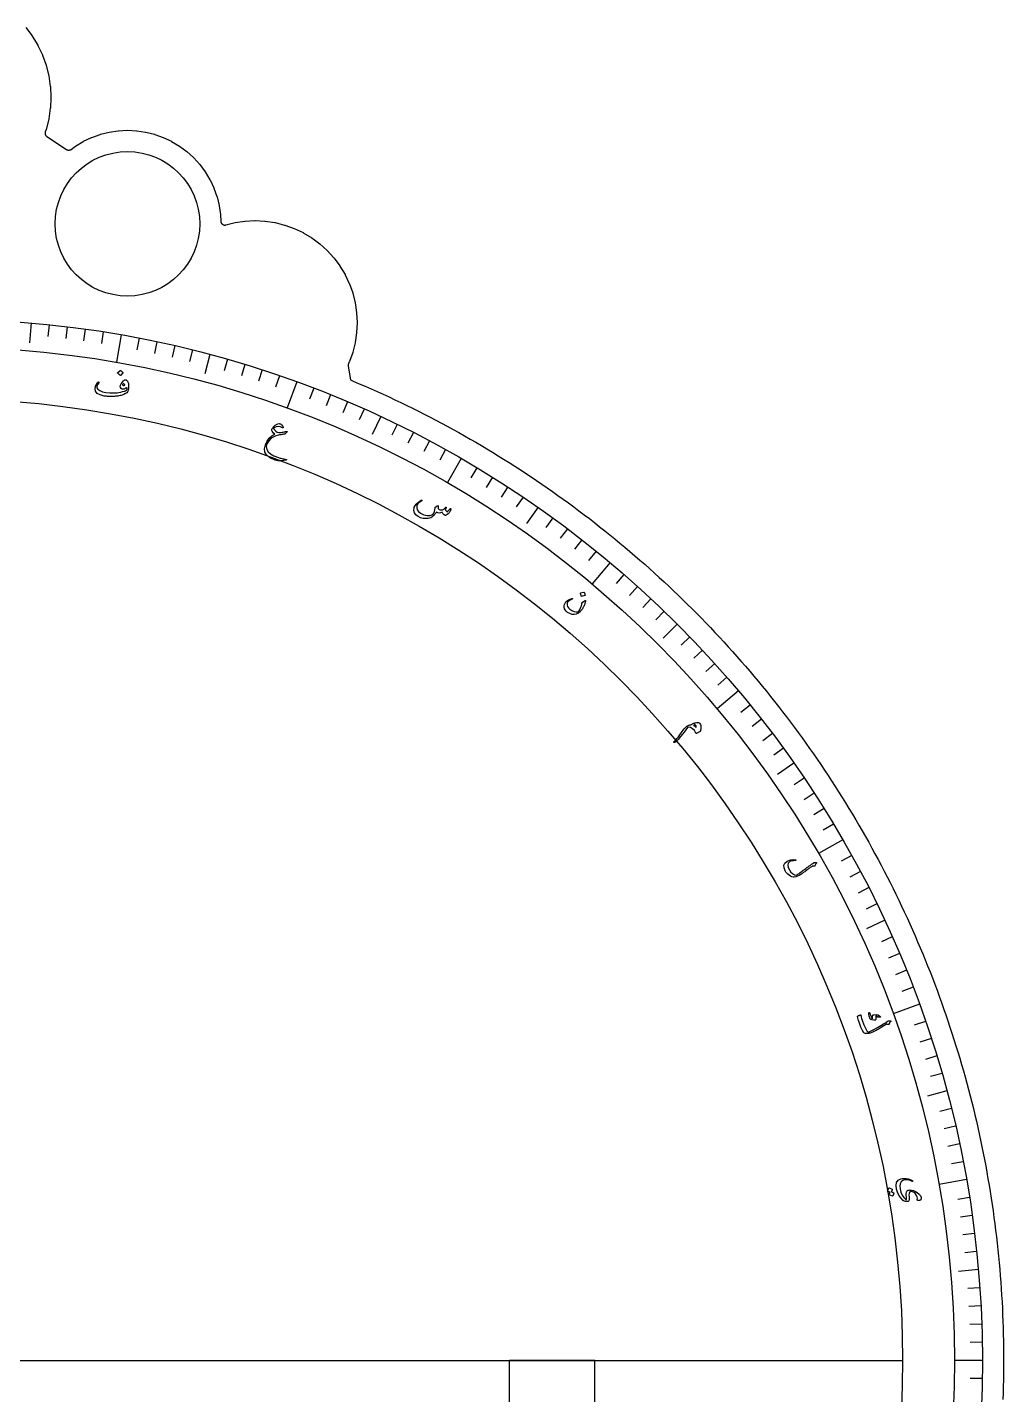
# Model space of a CAD drawing. Header units: millimetres. Extents: x -80 to 80, y -80 to 104.
# Drawn here: x 6.6 to 80.5, y -2.6 to 101 of the extents above; entities that cross this region are included whole.
import ezdxf

# ---------------------------------------------------------------- set-up
doc = ezdxf.new("R2010")
doc.units = ezdxf.units.MM
for name, color, linetype in [('CUT_INNER', 6, 'Continuous'), ('CUT_OUTER', 1, 'Continuous'), ('ENGRAVE', 7, 'Continuous'), ('ENGRAVE_FINE', 8, 'Continuous'), ('TEXT', 5, 'Continuous')]:
    doc.layers.add(name, color=color, linetype=linetype)

msp = doc.modelspace()

# ---------------------------------------------------------------- linework, layer by layer
at = {"layer": 'CUT_INNER'}
msp.add_circle((14.168, 86.096), 5.474, dxfattribs=at)
at = {"layer": 'CUT_OUTER'}
msp.add_lwpolyline([(6.476, 100.9807), (6.9567, 100.3326), (6.9648, 100.3204), (7.3797, 99.6283), (7.3866, 99.6153), (7.7316, 98.886), (7.7372, 98.8724), (8.009, 98.1127), (8.0133, 98.0986), (8.2093, 97.3159), (8.2122, 97.3015), (8.3306, 96.5034), (8.332, 96.4887), (8.3716, 95.6828), (8.3716, 95.6681), (8.332, 94.8622), (8.3306, 94.8476), (8.2122, 94.0495), (8.2093, 94.035), (8.0133, 93.2523), (8.009, 93.2383), (7.9478, 93.0671), (7.9395, 93.0399), (7.9338, 93.012), (7.9308, 92.9836), (7.9304, 92.9551), (7.9328, 92.9267), (7.9379, 92.8987), (7.9456, 92.8713), (7.9559, 92.8447), (7.9687, 92.8192), (7.9838, 92.795), (8.0011, 92.7724), (8.0205, 92.7516), (8.0418, 92.7326), (8.0648, 92.7158), (9.5557, 91.7302), (9.582, 91.7147), (9.6097, 91.7019), (9.6386, 91.692), (9.6684, 91.6851), (9.6987, 91.6813), (9.7292, 91.6806), (9.7596, 91.6829), (9.7897, 91.6884), (9.819, 91.6969), (9.8474, 91.7083), (9.8744, 91.7226), (9.8998, 91.7395), (10.2264, 91.9817), (10.2387, 91.9899), (10.8223, 92.3397), (10.8353, 92.3466), (11.4504, 92.6376), (11.464, 92.6432), (12.1047, 92.8725), (12.1188, 92.8767), (12.7788, 93.0421), (12.7933, 93.0449), (13.4664, 93.1448), (13.481, 93.1462), (14.1606, 93.1796), (14.1754, 93.1796), (14.855, 93.1462), (14.8696, 93.1448), (15.5427, 93.0449), (15.5572, 93.0421), (16.2172, 92.8767), (16.2313, 92.8725), (16.872, 92.6432), (16.8856, 92.6376), (17.5007, 92.3466), (17.5137, 92.3397), (18.0973, 91.9899), (18.1096, 91.9817), (18.6561, 91.5764), (18.6675, 91.567), (19.1717, 91.1101), (19.1821, 91.0997), (19.6391, 90.5955), (19.6484, 90.5841), (20.0537, 90.0375), (20.0619, 90.0253), (20.4117, 89.4417), (20.4187, 89.4287), (20.7096, 88.8136), (20.7152, 88.8), (20.9445, 88.1593), (20.9488, 88.1452), (21.1141, 87.4851), (21.117, 87.4707), (21.2168, 86.7976), (21.2182, 86.783), (21.2425, 86.2886), (21.2454, 86.2593), (21.2512, 86.2304), (21.2597, 86.2023), (21.271, 86.1751), (21.2849, 86.1491), (21.3012, 86.1246), (21.3199, 86.1019), (21.3407, 86.081), (21.3635, 86.0624), (21.3879, 86.046), (21.4139, 86.0321), (21.4411, 86.0209), (21.4693, 86.0123), (21.4982, 86.0066), (21.5275, 86.0037), (21.5569, 86.0037), (21.5862, 86.0066), (21.6151, 86.0123), (22.3132, 86.1872), (22.3276, 86.1901), (23.0632, 86.2992), (23.0779, 86.3006), (23.8206, 86.3371), (23.8354, 86.3371), (24.5781, 86.3006), (24.5928, 86.2992), (25.3284, 86.1901), (25.3428, 86.1872), (26.0642, 86.0065), (26.0783, 86.0022), (26.7784, 85.7517), (26.792, 85.7461), (27.4643, 85.4281), (27.4773, 85.4212), (28.1151, 85.0389), (28.1274, 85.0307), (28.7247, 84.5877), (28.736, 84.5783), (29.2871, 84.0789), (29.2975, 84.0685), (29.7969, 83.5175), (29.8062, 83.5061), (30.2492, 82.9088), (30.2574, 82.8966), (30.6397, 82.2587), (30.6466, 82.2458), (30.9646, 81.5735), (30.9702, 81.5599), (31.2208, 80.8597), (31.225, 80.8456), (31.4057, 80.1243), (31.4086, 80.1098), (31.5177, 79.3742), (31.5191, 79.3596), (31.5556, 78.6168), (31.5556, 78.6021), (31.5191, 77.8593), (31.5177, 77.8447), (31.4086, 77.1091), (31.4057, 77.0947), (31.225, 76.3733), (31.2208, 76.3592), (30.9702, 75.659), (30.9646, 75.6454), (30.8946, 75.4975), (30.8831, 75.4695), (30.8744, 75.4404), (30.8687, 75.4106), (30.866, 75.3804), (30.8665, 75.3501), (30.8699, 75.3199), (31.0445, 74.2727), (31.2618, 74.1819), (31.7164, 73.9887), (32.1697, 73.7927), (32.6219, 73.5939), (33.0729, 73.3923), (33.5226, 73.188), (33.971, 72.981), (34.4182, 72.7711), (34.8641, 72.5586), (35.3086, 72.3433), (35.7518, 72.1253), (36.1937, 71.9046), (36.6342, 71.6811), (37.0734, 71.455), (37.5111, 71.2262), (37.9474, 70.9947), (38.3823, 70.7605), (38.8158, 70.5236), (39.2478, 70.2841), (39.6783, 70.042), (40.1073, 69.7972), (40.5348, 69.5498), (40.9608, 69.2998), (41.3853, 69.0472), (41.8082, 68.7919), (42.2295, 68.5341), (42.6492, 68.2737), (43.0673, 68.0107), (43.4838, 67.7452), (43.8987, 67.4771), (44.3119, 67.2065), (44.7234, 66.9333), (45.1333, 66.6576), (45.5414, 66.3794), (45.9479, 66.0988), (46.3526, 65.8156), (46.7555, 65.5299), (47.1567, 65.2418), (47.5562, 64.9512), (47.9538, 64.6582), (48.3496, 64.3628), (48.7436, 64.0649), (49.1358, 63.7646), (49.5261, 63.4619), (49.9146, 63.1568), (50.3012, 62.8493), (50.6859, 62.5395), (51.0687, 62.2273), (51.4495, 61.9128), (51.8284, 61.596), (52.2054, 61.2768), (52.5804, 60.9553), (52.9534, 60.6315), (53.3245, 60.3055), (53.6935, 59.9772), (54.0605, 59.6466), (54.4255, 59.3137), (54.7884, 58.9787), (55.1492, 58.6414), (55.508, 58.3019), (55.8647, 57.9602), (56.2193, 57.6163), (56.5718, 57.2703), (56.9221, 56.9221), (57.2703, 56.5718), (57.6163, 56.2193), (57.9602, 55.8647), (58.3019, 55.508), (58.6414, 55.1492), (58.9787, 54.7884), (59.3137, 54.4255), (59.6466, 54.0605), (59.9772, 53.6935), (60.3055, 53.3245), (60.6315, 52.9534), (60.9553, 52.5804), (61.2768, 52.2054), (61.596, 51.8284), (61.9128, 51.4495), (62.2273, 51.0687), (62.5395, 50.6859), (62.8493, 50.3012), (63.1568, 49.9146), (63.4619, 49.5261), (63.7646, 49.1358), (64.0649, 48.7436), (64.3628, 48.3496), (64.6582, 47.9538), (64.9512, 47.5562), (65.2418, 47.1567), (65.5299, 46.7555), (65.8156, 46.3526), (66.0988, 45.9479), (66.3794, 45.5414), (66.6576, 45.1333), (66.9333, 44.7234), (67.2065, 44.3119), (67.4771, 43.8987), (67.7452, 43.4838), (68.0107, 43.0673), (68.2737, 42.6492), (68.5341, 42.2295), (68.7919, 41.8082), (69.0472, 41.3853), (69.2998, 40.9608), (69.5498, 40.5348), (69.7972, 40.1073), (70.042, 39.6783), (70.2841, 39.2478), (70.5236, 38.8158), (70.7605, 38.3823), (70.9947, 37.9474), (71.2262, 37.5111), (71.455, 37.0734), (71.6811, 36.6342), (71.9046, 36.1937), (72.1253, 35.7518), (72.3433, 35.3086), (72.5586, 34.8641), (72.7711, 34.4182), (72.981, 33.971), (73.188, 33.5226), (73.3923, 33.0729), (73.5939, 32.6219), (73.7927, 32.1697), (73.9887, 31.7164), (74.1819, 31.2618), (74.3723, 30.806), (74.5599, 30.3491), (74.7447, 29.891), (74.9267, 29.4318), (75.1059, 28.9716), (75.2823, 28.5102), (75.4558, 28.0477), (75.6265, 27.5842), (75.7943, 27.1196), (75.9593, 26.6541), (76.1214, 26.1875), (76.2806, 25.7199), (76.437, 25.2514), (76.5905, 24.7819), (76.7411, 24.3115), (76.8889, 23.8401), (77.0337, 23.3679), (77.1756, 22.8948), (77.3147, 22.4208), (77.4508, 21.946), (77.584, 21.4704), (77.7143, 20.9939), (77.8416, 20.5167), (77.966, 20.0387), (78.0875, 19.5599), (78.2061, 19.0804), (78.3217, 18.6002), (78.4343, 18.1193), (78.544, 17.6376), (78.6508, 17.1554), (78.7545, 16.6725), (78.8554, 16.1889), (78.9532, 15.7048), (79.0481, 15.22), (79.14, 14.7347), (79.2289, 14.2488), (79.3149, 13.7624), (79.3978, 13.2755), (79.4778, 12.7881), (79.5547, 12.3002), (79.6287, 11.8118), (79.6997, 11.323), (79.7677, 10.8337), (79.8326, 10.3441), (79.8946, 9.8541), (79.9536, 9.3636), (80.0095, 8.8729), (80.0624, 8.3818), (80.1124, 7.8904), (80.1593, 7.3987), (80.2032, 6.9067), (80.244, 6.4144), (80.2819, 5.9219), (80.3167, 5.4292), (80.3485, 4.9363), (80.3773, 4.4432), (80.403, 3.9499), (80.4258, 3.4565), (80.4455, 2.963), (80.4621, 2.4693), (80.4758, 1.9756), (80.4864, 1.4817), (80.4939, 0.9879), (80.4985, 0.4939), (80.5, 0), (80.4985, -0.4939), (80.4939, -0.9879), (80.4864, -1.4817), (80.4758, -1.9756), (80.4621, -2.4693), (80.4455, -2.963)], dxfattribs=at)
at = {"layer": 'ENGRAVE'}
for points in [[(6.8757, 78.5898), (6.7442, 77.0862)], [(13.6991, 77.6915), (13.3322, 75.6105)], [(20.4182, 76.2019), (20.0276, 74.7439)], [(26.982, 74.1324), (26.2592, 72.1467)], [(33.3404, 71.4986), (32.7025, 70.1307)], [(39.445, 68.3207), (38.3884, 66.4907)], [(45.2494, 64.6229), (44.3837, 63.3865)], [(50.7095, 60.4332), (49.3512, 58.8145)], [(55.7837, 55.7837), (54.7164, 54.7164)], [(60.4332, 50.7095), (58.8145, 49.3512)], [(64.6229, 45.2494), (63.3865, 44.3837)], [(68.3207, 39.445), (66.4907, 38.3884)], [(71.4986, 33.3404), (70.1307, 32.7025)], [(74.1324, 26.982), (72.1467, 26.2592)], [(76.2019, 20.4182), (74.7439, 20.0276)], [(77.6915, 13.6991), (75.6105, 13.3322)], [(78.5898, 6.8757), (77.0862, 6.7442)], [(-72.8525, 0), (72.8525, 0)], [(-49.5397, 0), (-49.5397, -49.5397), (49.5397, -49.5397), (49.5397, 0)], [(-43.0995, 0), (-43.0995, -43.0995), (43.0995, -43.0995), (43.0995, 0)], [(49.5397, 0), (43.0995, 0)], [(78.89, 0), (76.7769, 0)]]:
    msp.add_lwpolyline(points, dxfattribs=at)
for radius in [78.89, 78.89, 76.7769, 72.8525, 72.8525]:
    msp.add_circle((0, 0), radius, dxfattribs=at)
at = {"layer": 'ENGRAVE_FINE'}
for points in [[(8.2463, 78.4578), (8.1516, 77.5572)], [(9.6143, 78.302), (9.5039, 77.4031)], [(10.9794, 78.1222), (10.8533, 77.2254)], [(12.3411, 77.9187), (12.1994, 77.0243)], [(15.0529, 77.4406), (14.8801, 76.5516)], [(16.4022, 77.1661), (16.2139, 76.2802)], [(17.7464, 76.8681), (17.5427, 75.9856)], [(19.0852, 76.5466), (18.8661, 75.6679)], [(21.745, 75.8339), (21.4954, 74.9634)], [(23.0652, 75.4429), (22.8004, 74.5768)], [(24.3784, 75.0288), (24.0985, 74.1675)], [(25.6841, 74.592), (25.3892, 73.7357)], [(28.2716, 73.6502), (27.9471, 72.8047)], [(29.5527, 73.1455), (29.2135, 72.3059)], [(30.8248, 72.6186), (30.4709, 71.785)], [(32.0875, 72.0696), (31.7191, 71.2423)], [(34.5831, 70.9059), (34.1861, 70.0919)], [(35.8153, 70.2915), (35.4042, 69.4846)], [(37.0366, 69.6557), (36.6114, 68.8561)], [(38.2466, 68.9987), (37.8076, 68.2067)], [(40.6314, 67.6219), (40.1649, 66.8457)], [(41.8053, 66.9025), (41.3254, 66.1345)], [(42.9666, 66.1627), (42.4733, 65.4032)], [(44.1147, 65.4028), (43.6083, 64.652)], [(46.3704, 63.8234), (45.8381, 63.0907)], [(47.4772, 63.0044), (46.9322, 62.2811)], [(48.5695, 62.1662), (48.012, 61.4525)], [(49.6471, 61.309), (49.0772, 60.6052)], [(51.7565, 59.539), (51.1624, 58.8556)], [(52.7877, 58.6267), (52.1817, 57.9537)], [(53.8029, 57.6965), (53.1852, 57.0342)], [(54.8016, 56.7487), (54.1725, 56.0973)], [(56.7487, 54.8016), (56.0973, 54.1725)], [(57.6965, 53.8029), (57.0342, 53.1852)], [(58.6267, 52.7877), (57.9537, 52.1817)], [(59.539, 51.7565), (58.8556, 51.1624)], [(61.309, 49.6471), (60.6052, 49.0772)], [(62.1662, 48.5695), (61.4525, 48.012)], [(63.0044, 47.4772), (62.2811, 46.9322)], [(63.8234, 46.3704), (63.0907, 45.8381)], [(65.4028, 44.1147), (64.652, 43.6083)], [(66.1627, 42.9666), (65.4032, 42.4733)], [(66.9025, 41.8053), (66.1345, 41.3254)], [(67.6219, 40.6314), (66.8457, 40.1649)], [(68.9987, 38.2466), (68.2067, 37.8076)], [(69.6557, 37.0366), (68.8561, 36.6114)], [(70.2915, 35.8153), (69.4846, 35.4042)], [(70.9059, 34.5831), (70.0919, 34.1861)], [(72.0696, 32.0875), (71.2423, 31.7191)], [(72.6186, 30.8248), (71.785, 30.4709)], [(73.1455, 29.5527), (72.3059, 29.2135)], [(73.6502, 28.2716), (72.8047, 27.9471)], [(74.592, 25.6841), (73.7357, 25.3892)], [(75.0288, 24.3784), (74.1675, 24.0985)], [(75.4429, 23.0652), (74.5768, 22.8004)], [(75.8339, 21.745), (74.9634, 21.4954)], [(76.5466, 19.0852), (75.6679, 18.8661)], [(76.8681, 17.7464), (75.9856, 17.5427)], [(77.1661, 16.4022), (76.2802, 16.2139)], [(77.4406, 15.0529), (76.5516, 14.8801)], [(77.9187, 12.3411), (77.0243, 12.1994)], [(78.1222, 10.9794), (77.2254, 10.8533)], [(78.302, 9.6143), (77.4031, 9.5039)], [(78.4578, 8.2463), (77.5572, 8.1516)], [(78.6978, 5.5031), (77.7944, 5.4399)], [(78.7819, 4.1288), (77.8775, 4.0814)], [(78.8419, 2.7532), (77.9369, 2.7216)], [(78.878, 1.3768), (77.9725, 1.361)], [(78.878, -1.3768), (77.9725, -1.361)]]:
    msp.add_lwpolyline(points, dxfattribs=at)
at = {"layer": 'TEXT'}
for points in [[(13.6065, 74.9865), (13.6108, 74.9895), (13.6163, 74.9907), (13.623, 74.9902), (13.6309, 74.988), (13.6836, 74.9551), (13.732, 74.9178), (13.7761, 74.8761), (13.8161, 74.8299), (13.8196, 74.8234), (13.8205, 74.8173), (13.8189, 74.8116), (13.8148, 74.8065), (13.638, 74.6142), (13.632, 74.61), (13.6252, 74.6099), (13.6177, 74.6141), (13.6095, 74.6224), (13.6024, 74.6296), (13.591, 74.6405), (13.5755, 74.6552), (13.5557, 74.6736), (13.5314, 74.6957), (13.5021, 74.7217), (13.4678, 74.7515), (13.4286, 74.7852), (13.4235, 74.7905), (13.4214, 74.7953), (13.4221, 74.7996), (13.4258, 74.8034)], [(14.0078, 74.2793), (14.0663, 74.2725), (14.1194, 74.2397), (14.1672, 74.1808), (14.2095, 74.0959), (14.2413, 73.9899), (14.2575, 73.8675), (14.2581, 73.7289), (14.2432, 73.5741), (14.2341, 73.5186), (14.2204, 73.4681), (14.2022, 73.4226), (14.1793, 73.382), (14.1116, 73.3053), (14.0197, 73.2372), (13.9038, 73.1777), (13.7639, 73.1267), (13.6865, 73.1052), (13.6071, 73.0861), (13.5259, 73.0693), (13.4427, 73.0548), (13.3575, 73.0426), (13.27, 73.0328), (13.1802, 73.0253), (13.0882, 73.0202), (12.9962, 73.0171), (12.9066, 73.0159), (12.8194, 73.0166), (12.7345, 73.0192), (12.6519, 73.0239), (12.5714, 73.0309), (12.4929, 73.0402), (12.4165, 73.0518), (12.1028, 73.1312), (11.8826, 73.2533), (11.7556, 73.419), (11.7221, 73.6289), (11.7275, 73.6755), (11.7386, 73.7278), (11.7554, 73.7859), (11.7779, 73.8497), (11.809, 73.9187), (11.8474, 73.9844), (11.8931, 74.0466), (11.946, 74.1055), (11.9536, 74.112), (11.9618, 74.1162), (11.9708, 74.1181), (11.9806, 74.1176), (11.9896, 74.1149), (11.9964, 74.1099), (12.0009, 74.1027), (12.0033, 74.0933), (12.0035, 74.0833), (12.0017, 74.0744), (11.9979, 74.0666), (11.992, 74.0598), (11.8895, 73.9198), (11.8427, 73.7937), (11.8512, 73.6815), (11.9148, 73.5832), (12.0708, 73.466), (12.2757, 73.3779), (12.5295, 73.3184), (12.8327, 73.287), (12.9675, 73.2828), (13.1036, 73.2848), (13.241, 73.293), (13.38, 73.3073), (13.5202, 73.3278), (13.6615, 73.3545), (13.804, 73.3873), (13.9477, 73.4264), (14.0255, 73.4532), (14.0867, 73.4865), (14.1314, 73.5262), (14.1596, 73.5724), (14.1562, 73.6086), (14.1465, 73.6431), (14.1304, 73.6758), (14.1081, 73.7067), (14.1051, 73.7086), (14.1008, 73.7074), (14.0951, 73.7031), (14.0881, 73.6957), (14.0343, 73.6375), (13.9786, 73.5967), (13.921, 73.5732), (13.8616, 73.567), (13.7585, 73.5849), (13.6849, 73.6296), (13.6407, 73.7014), (13.626, 73.8003), (13.6416, 73.8822), (13.6877, 73.9774), (13.7643, 74.0858), (13.8716, 74.2073), (13.9037, 74.2362), (13.9371, 74.2579), (13.9719, 74.2722), (14.0078, 74.2793)], [(13.9635, 73.8704), (13.9765, 73.8812), (13.982, 73.8935), (13.98, 73.9072), (13.9703, 73.9224), (13.9272, 73.9627), (13.8854, 73.9783), (13.845, 73.9693), (13.8058, 73.9355), (13.7994, 73.9241), (13.7965, 73.9136), (13.7971, 73.9038), (13.8013, 73.8949), (13.8368, 73.862), (13.8757, 73.847), (13.9179, 73.8498), (13.9635, 73.8704)], [(25.6616, 70.9602), (25.7092, 70.9561), (25.7561, 70.9384), (25.8023, 70.9069), (25.8478, 70.8616), (25.8697, 70.835), (25.8892, 70.809), (25.9064, 70.7836), (25.9213, 70.7589), (25.9339, 70.735), (25.9444, 70.7121), (25.9526, 70.6902), (25.9587, 70.6693), (25.9609, 70.6503), (25.954, 70.6416), (25.938, 70.6432), (25.9129, 70.6551), (25.7522, 70.7262), (25.5865, 70.7461), (25.4163, 70.7148), (25.2416, 70.6322), (25.235, 70.6251), (25.2321, 70.6163), (25.2328, 70.6058), (25.2371, 70.5936), (25.3106, 70.4827), (25.4011, 70.3941), (25.5088, 70.3277), (25.6338, 70.2834), (25.6578, 70.2797), (25.6906, 70.2797), (25.7321, 70.2835), (25.7824, 70.291), (25.8758, 70.3093), (25.9584, 70.3254), (26.03, 70.3392), (26.0908, 70.3508), (26.1407, 70.3602), (26.1796, 70.3675), (26.2077, 70.3725), (26.2248, 70.3755), (26.2472, 70.3743), (26.2559, 70.3647), (26.2509, 70.3466), (26.2322, 70.32), (26.1737, 70.2537), (26.1265, 70.2057), (26.0904, 70.1761), (26.0654, 70.1648), (25.9992, 70.159), (25.9282, 70.1501), (25.8525, 70.1381), (25.7719, 70.1229), (25.6867, 70.1045), (25.5966, 70.0829), (25.5019, 70.0582), (25.4024, 70.0302), (25.1935, 69.9467), (25.0144, 69.8246), (24.8651, 69.6643), (24.7455, 69.4659), (24.702, 69.3502), (24.6817, 69.2355), (24.6844, 69.1218), (24.7101, 69.0091), (24.8118, 68.8339), (24.9955, 68.6726), (25.2612, 68.5246), (25.6089, 68.3888), (25.6642, 68.372), (25.7242, 68.3549), (25.7888, 68.3375), (25.8581, 68.3199), (25.9319, 68.3022), (26.0102, 68.2846), (26.093, 68.2673), (26.1802, 68.25), (26.195, 68.2461), (26.2051, 68.2413), (26.2107, 68.2354), (26.2117, 68.2286), (26.188, 68.2061), (26.1194, 68.1846), (26.0058, 68.1638), (25.8475, 68.1435), (25.7529, 68.1352), (25.6721, 68.1328), (25.6049, 68.1366), (25.5514, 68.1463), (25.3595, 68.2017), (25.1893, 68.2624), (25.0408, 68.3287), (24.9139, 68.4006), (24.6937, 68.5907), (24.5698, 68.8114), (24.5423, 69.0634), (24.6118, 69.3468), (24.7446, 69.6231), (24.9057, 69.8511), (25.0955, 70.0306), (25.314, 70.1612), (25.2311, 70.2409), (25.1667, 70.3145), (25.121, 70.3822), (25.0939, 70.444), (25.0888, 70.4669), (25.0879, 70.4901), (25.0915, 70.5137), (25.0995, 70.5377), (25.1317, 70.5984), (25.1679, 70.6538), (25.2081, 70.704), (25.2522, 70.7488), (25.3569, 70.8334), (25.4601, 70.8968), (25.5617, 70.9391), (25.6616, 70.9602)], [(38.5916, 64.5175), (38.6025, 64.5258), (38.6128, 64.5302), (38.6225, 64.5307), (38.6316, 64.5274), (38.6414, 64.5198), (38.6481, 64.5107), (38.6518, 64.5001), (38.6523, 64.4879), (38.6479, 64.4481), (38.6349, 64.4033), (38.6134, 64.3535), (38.5832, 64.2987), (38.5252, 64.2144), (38.4589, 64.141), (38.3843, 64.0784), (38.3014, 64.0268), (38.2776, 64.0167), (38.255, 64.0113), (38.2335, 64.0108), (38.2132, 64.0151), (38.15, 64.0475), (38.0907, 64.0974), (38.0354, 64.1647), (37.984, 64.2494), (37.8694, 64.1999), (37.7605, 64.1862), (37.6572, 64.2083), (37.5594, 64.2662), (37.5253, 64.2151), (37.4909, 64.1668), (37.4563, 64.1215), (37.4215, 64.0789), (37.3864, 64.039), (37.3507, 64.0012), (37.3144, 63.9657), (37.2775, 63.9323), (37.2043, 63.8761), (37.1239, 63.8316), (37.0363, 63.7989), (36.9415, 63.7778), (36.7405, 63.7637), (36.5481, 63.7829), (36.364, 63.8353), (36.1879, 63.9211), (36.0111, 64.0557), (35.898, 64.2102), (35.8487, 64.3848), (35.8632, 64.5799), (35.8845, 64.6413), (35.9197, 64.7083), (35.9686, 64.7809), (36.0315, 64.8591), (36.108, 64.9405), (36.1965, 65.0203), (36.297, 65.0983), (36.4096, 65.1745), (36.4176, 65.1787), (36.4255, 65.1806), (36.4333, 65.18), (36.441, 65.1769), (36.4478, 65.1723), (36.4529, 65.1669), (36.4563, 65.1608), (36.4581, 65.154), (36.4574, 65.1459), (36.4545, 65.1386), (36.4495, 65.1319), (36.4425, 65.1261), (36.2959, 65.0229), (36.1875, 64.9312), (36.1172, 64.8512), (36.0849, 64.7828), (36.0675, 64.602), (36.1084, 64.4407), (36.2075, 64.2985), (36.3648, 64.1752), (36.6137, 64.0541), (36.8519, 63.9991), (37.08, 64.0105), (37.2983, 64.0885), (37.3566, 64.1896), (37.4021, 64.3057), (37.4349, 64.4368), (37.4548, 64.5828), (37.4556, 64.5983), (37.4585, 64.611), (37.4635, 64.6207), (37.4706, 64.6275), (37.5004, 64.6477), (37.5286, 64.6665), (37.5552, 64.684), (37.5801, 64.7001), (37.6032, 64.7145), (37.6244, 64.727), (37.6435, 64.7374), (37.6606, 64.7458), (37.6692, 64.7486), (37.6761, 64.7478), (37.6813, 64.7433), (37.6848, 64.7351), (37.6859, 64.7298), (37.6872, 64.7219), (37.6887, 64.7114), (37.6903, 64.6982), (37.6918, 64.6827), (37.6928, 64.6648), (37.6933, 64.6447), (37.6934, 64.6224), (37.6945, 64.5788), (37.6976, 64.5459), (37.7027, 64.5235), (37.7097, 64.5118), (37.7718, 64.4681), (37.8437, 64.4409), (37.9252, 64.4303), (38.0166, 64.4362), (38.0577, 64.4516), (38.1095, 64.486), (38.1722, 64.5393), (38.2457, 64.6116), (38.2527, 64.6184), (38.2609, 64.6229), (38.2702, 64.625), (38.2807, 64.6247), (38.2897, 64.6231), (38.2974, 64.6199), (38.3036, 64.6149), (38.3084, 64.6083), (38.3087, 64.5869), (38.2949, 64.5554), (38.2669, 64.5137), (38.2248, 64.4617), (38.2571, 64.4007), (38.2991, 64.3482), (38.3508, 64.3043), (38.4123, 64.2689), (38.4224, 64.2876), (38.4289, 64.3038), (38.4318, 64.3175), (38.4311, 64.3288), (38.4293, 64.34), (38.43, 64.3497), (38.4332, 64.358), (38.439, 64.3647)], [(48.7108, 58.2031), (48.716, 58.2035), (48.7213, 58.2018), (48.7269, 58.1981), (48.7327, 58.1923), (48.762, 58.1379), (48.7855, 58.0816), (48.803, 58.0237), (48.8148, 57.9639), (48.8145, 57.9565), (48.8123, 57.9507), (48.8082, 57.9466), (48.802, 57.9442), (48.5538, 57.8641), (48.5464, 57.8634), (48.5406, 57.8667), (48.5361, 57.874), (48.5331, 57.8853), (48.5305, 57.895), (48.5261, 57.9101), (48.5199, 57.9305), (48.5119, 57.9562), (48.5018, 57.9874), (48.4893, 58.0244), (48.4744, 58.0671), (48.457, 58.1157), (48.4553, 58.1228), (48.4558, 58.128), (48.4586, 58.1314), (48.4637, 58.1329)], [(48.8466, 57.518), (48.8336, 57.4647), (48.8185, 57.4102), (48.8015, 57.3545), (48.7825, 57.2976), (48.7609, 57.2396), (48.7364, 57.1803), (48.7088, 57.1197), (48.6782, 57.0579), (48.6459, 56.9979), (48.6114, 56.9404), (48.5749, 56.8855), (48.5361, 56.8331), (48.4951, 56.7831), (48.4517, 56.7354), (48.406, 56.69), (48.3579, 56.6468), (48.3035, 56.6048), (48.2486, 56.57), (48.1931, 56.5423), (48.1371, 56.5217), (47.9846, 56.496), (47.8264, 56.5117), (47.6625, 56.5685), (47.4925, 56.6665), (47.3831, 56.7535), (47.3011, 56.8463), (47.2463, 56.9449), (47.2188, 57.0496), (47.2195, 57.1543), (47.2447, 57.2565), (47.2944, 57.3564), (47.3689, 57.4538), (47.4642, 57.5434), (47.5706, 57.6173), (47.6882, 57.6753), (47.817, 57.7173), (47.8342, 57.7201), (47.8474, 57.7186), (47.8566, 57.7128), (47.8618, 57.7028), (47.8635, 57.6896), (47.8575, 57.6781), (47.8438, 57.6682), (47.8225, 57.6599), (47.6749, 57.5949), (47.5646, 57.5175), (47.4914, 57.4278), (47.4551, 57.326), (47.4552, 57.2202), (47.4913, 57.1145), (47.5636, 57.0089), (47.6719, 56.9032), (47.8232, 56.7997), (47.9785, 56.7316), (48.1381, 56.6991), (48.3021, 56.702), (48.3065, 56.7033), (48.3115, 56.7064), (48.3172, 56.7114), (48.3235, 56.7182), (48.3676, 56.7764), (48.4109, 56.851), (48.4533, 56.9422), (48.4948, 57.0498), (48.5139, 57.1055), (48.5311, 57.1578), (48.5463, 57.2067), (48.5596, 57.2523), (48.5707, 57.2945), (48.5793, 57.3333), (48.5855, 57.3687), (48.5893, 57.4006), (48.5919, 57.4167), (48.5966, 57.4297), (48.6034, 57.4394), (48.6123, 57.4459), (48.8186, 57.5532), (48.833, 57.5574), (48.8425, 57.5529), (48.847, 57.5398), (48.8466, 57.518)], [(56.8339, 48.1514), (56.8744, 48.1754), (56.9157, 48.1983), (56.9576, 48.2201), (57.0002, 48.2408), (57.0434, 48.2599), (57.0873, 48.2769), (57.1318, 48.2917), (57.1768, 48.3044), (57.2636, 48.3214), (57.3383, 48.3261), (57.4009, 48.3187), (57.4514, 48.299), (57.5075, 48.2517), (57.5474, 48.1812), (57.571, 48.0875), (57.5782, 47.9708), (57.5777, 47.9367), (57.5762, 47.9027), (57.5737, 47.8689), (57.5701, 47.8351), (57.5656, 47.8012), (57.5602, 47.7672), (57.5541, 47.7331), (57.5472, 47.6987), (57.5422, 47.6799), (57.5352, 47.6642), (57.5261, 47.6515), (57.515, 47.6418), (57.463, 47.6115), (57.4164, 47.5847), (57.3752, 47.5614), (57.3394, 47.5415), (57.3094, 47.5254), (57.2859, 47.5132), (57.2688, 47.5049), (57.2581, 47.5005), (57.2423, 47.4985), (57.2288, 47.5016), (57.2177, 47.51), (57.2088, 47.5236), (57.0894, 47.7162), (56.9499, 47.8538), (56.7907, 47.9362), (56.612, 47.9634), (56.5947, 47.9613), (56.58, 47.9562), (56.5678, 47.948), (56.5583, 47.9368), (56.4416, 47.7714), (56.3172, 47.6026), (56.1852, 47.4305), (56.0454, 47.2551), (55.851, 47.0265), (55.701, 46.8738), (55.5958, 46.7968), (55.5352, 46.7953), (55.5281, 46.8094), (55.5308, 46.8277), (55.5433, 46.85), (55.5657, 46.8765), (55.6157, 46.9277), (55.6663, 46.9828), (55.7175, 47.0416), (55.7694, 47.1041), (55.8219, 47.1702), (55.8751, 47.2392), (55.9292, 47.3113), (55.984, 47.3864), (56.1676, 47.6384), (56.319, 47.8311), (56.4383, 47.9644), (56.5258, 48.038), (56.5716, 48.0662), (56.6155, 48.0901), (56.6576, 48.1098), (56.6978, 48.1253), (56.7357, 48.1369), (56.771, 48.1452), (56.8038, 48.15), (56.8339, 48.1514)], [(57.0135, 48.1056), (57.0394, 48.0922), (57.0655, 48.0772), (57.0919, 48.0604), (57.1185, 48.042), (57.1452, 48.0219), (57.1719, 48.0004), (57.1986, 47.9775), (57.2253, 47.9532), (57.2223, 48.0164), (57.2134, 48.0657), (57.1987, 48.1011), (57.1781, 48.1225), (57.1421, 48.1384), (57.1027, 48.1408), (57.0599, 48.1299), (57.0135, 48.1056)], [(66.3048, 37.7269), (66.3151, 37.7268), (66.324, 37.7242), (66.3313, 37.7189), (66.3372, 37.7112), (66.3405, 37.702), (66.3403, 37.6924), (66.3365, 37.6826), (66.3291, 37.6724), (66.2848, 37.6154), (66.2492, 37.5613), (66.2224, 37.5102), (66.2044, 37.4619), (66.1969, 37.4463), (66.184, 37.4359), (66.1658, 37.4304), (66.1422, 37.4301), (66.13, 37.4314), (66.1182, 37.4326), (66.1069, 37.4337), (66.0962, 37.4346), (66.0861, 37.4355), (66.0768, 37.4364), (66.0683, 37.4373), (66.0607, 37.4383), (66.047, 37.4395), (66.0326, 37.4377), (66.0174, 37.4329), (66.0013, 37.425), (65.9593, 37.3972), (65.9139, 37.3662), (65.8651, 37.3319), (65.8129, 37.2945), (65.7572, 37.254), (65.6978, 37.2107), (65.6349, 37.1645), (65.5684, 37.1154), (65.5026, 37.0655), (65.4404, 37.019), (65.3818, 36.9761), (65.3269, 36.9368), (65.2756, 36.9007), (65.2277, 36.8677), (65.1834, 36.8377), (65.1426, 36.8108), (65.0186, 36.7364), (64.8937, 36.6793), (64.7677, 36.6395), (64.6407, 36.6169), (64.558, 36.618), (64.4688, 36.6415), (64.373, 36.6874), (64.2708, 36.7554), (64.1721, 36.8359), (64.0885, 36.9167), (64.0201, 36.9978), (63.9668, 37.0793), (63.8736, 37.3067), (63.8655, 37.504), (63.9427, 37.6718), (64.1057, 37.8098), (64.2472, 37.8786), (64.4004, 37.9211), (64.5653, 37.9374), (64.7418, 37.9271), (64.753, 37.925), (64.7615, 37.9209), (64.7674, 37.9148), (64.7706, 37.9067), (64.7722, 37.8971), (64.7718, 37.8888), (64.7694, 37.8819), (64.7648, 37.8763), (64.7571, 37.8696), (64.7486, 37.8651), (64.7393, 37.8626), (64.7293, 37.8622), (64.5833, 37.8543), (64.4645, 37.838), (64.3728, 37.8136), (64.3083, 37.7809), (64.1988, 37.6605), (64.158, 37.5155), (64.1856, 37.3458), (64.2814, 37.1513), (64.3972, 36.9929), (64.5224, 36.8735), (64.6572, 36.793), (64.8018, 36.7515), (64.8449, 36.7786), (64.8946, 36.8113), (64.9509, 36.8496), (65.0138, 36.8935), (65.0834, 36.9434), (65.1598, 36.9995), (65.2429, 37.0617), (65.3327, 37.13), (65.426, 37.1995), (65.518, 37.2675), (65.6089, 37.3339), (65.6984, 37.3989), (65.7869, 37.4621), (65.8742, 37.5236), (65.9606, 37.5832), (66.0459, 37.6409), (66.1259, 37.7002), (66.136, 37.7053), (66.146, 37.7091), (66.1559, 37.7115), (66.1657, 37.7126)], [(71.9548, 25.6716), (71.9311, 25.6454), (71.9091, 25.619), (71.8889, 25.5925), (71.8705, 25.5658), (71.854, 25.5389), (71.8393, 25.5114), (71.8266, 25.4834), (71.8157, 25.455), (71.8083, 25.4429), (71.7971, 25.4358), (71.7822, 25.4337), (71.7637, 25.4365), (71.6636, 25.4576), (71.653, 25.4594), (71.6442, 25.4602), (71.6373, 25.4601), (71.6322, 25.4591), (71.4262, 25.3344), (71.2394, 25.2234), (71.0719, 25.1261), (70.9236, 25.0424), (70.7947, 24.9725), (70.6854, 24.9165), (70.5957, 24.8745), (70.5256, 24.8463), (70.3911, 24.7989), (70.3477, 24.7863), (70.3034, 24.7757), (70.2581, 24.767), (70.212, 24.7604), (70.1649, 24.7559), (70.1168, 24.7537), (70.0677, 24.7538), (70.0176, 24.7563), (69.9236, 24.8154), (69.8152, 24.9803), (69.6917, 25.2509), (69.5519, 25.6267), (69.5126, 25.7457), (69.479, 25.8568), (69.4514, 25.9602), (69.4296, 26.0557), (69.43, 26.0653), (69.4331, 26.0732), (69.4387, 26.0794), (69.447, 26.0838), (69.4877, 26.1019), (69.5249, 26.1181), (69.5586, 26.1324), (69.5887, 26.1448), (69.6156, 26.1554), (69.6396, 26.1643), (69.6608, 26.1716), (69.6791, 26.1772), (69.6896, 26.1798), (69.6965, 26.1783), (69.6999, 26.1728), (69.6998, 26.1633), (69.7044, 26.0926), (69.7208, 26.0056), (69.7491, 25.902), (69.7891, 25.782), (69.9192, 25.4275), (70.0365, 25.1557), (70.1421, 24.967), (70.2365, 24.8614), (70.3199, 24.8911), (70.4655, 24.9617), (70.6733, 25.0735), (70.9432, 25.2266), (71.2124, 25.3827), (71.4155, 25.5019), (71.5527, 25.5841), (71.6241, 25.6291), (71.6434, 25.6421), (71.6614, 25.6543), (71.6782, 25.6656), (71.6937, 25.6761), (71.7079, 25.6857), (71.7204, 25.6943), (71.7314, 25.702), (71.7408, 25.7087), (71.7618, 25.7218), (71.7832, 25.7303), (71.8052, 25.7342), (71.8276, 25.7335), (71.9507, 25.7176), (71.9593, 25.7157), (71.9656, 25.7126), (71.9697, 25.7083), (71.9714, 25.7028), (71.9702, 25.6949), (71.967, 25.6871), (71.9619, 25.6793), (71.9548, 25.6716)], [(71.1834, 26.0265), (71.1847, 26.021), (71.1842, 26.0158), (71.1822, 26.0107), (71.1786, 26.0058), (71.1747, 26.0032), (71.1702, 26.0012), (71.1651, 25.9997), (71.1595, 25.9989), (70.9934, 26.004), (70.9762, 26.0057), (70.9622, 26.009), (70.9515, 26.0139), (70.9441, 26.0204), (70.9216, 26.0516), (70.8979, 26.0764), (70.8731, 26.0949), (70.8471, 26.1071), (70.8358, 26.1072), (70.8272, 26.0981), (70.8211, 26.0799), (70.8177, 26.0524), (70.8181, 26.035), (70.819, 26.0172), (70.8204, 25.9991), (70.8224, 25.9805), (70.825, 25.9614), (70.8282, 25.9415), (70.832, 25.921), (70.8365, 25.8996), (70.8332, 25.8191), (70.7821, 25.7751), (70.6833, 25.7676), (70.5368, 25.7963), (70.4902, 25.8131), (70.4517, 25.8321), (70.4213, 25.8532), (70.3989, 25.8765), (70.3814, 25.9047), (70.3633, 25.9459), (70.3447, 26.0001), (70.3254, 26.0674), (70.3162, 26.1019), (70.3087, 26.1352), (70.3029, 26.1671), (70.2987, 26.1977), (70.2956, 26.2268), (70.2931, 26.2541), (70.2913, 26.2798), (70.2901, 26.3037), (70.2925, 26.3196), (70.2973, 26.3322), (70.3046, 26.3413), (70.3143, 26.3471), (70.3256, 26.3494), (70.3352, 26.3471), (70.343, 26.3403), (70.349, 26.3289), (70.3659, 26.2916), (70.3843, 26.2491), (70.4042, 26.2013), (70.4257, 26.1482), (70.4657, 26.0491), (70.5005, 25.9731), (70.5303, 25.9201), (70.555, 25.8902), (70.5599, 25.8869), (70.565, 25.8861), (70.5705, 25.8877), (70.5761, 25.8917), (70.5792, 25.8956), (70.5811, 25.9014), (70.582, 25.9091), (70.5817, 25.9187), (70.5715, 26.0055), (70.5688, 26.0423), (70.5705, 26.0754), (70.5768, 26.1047), (70.5875, 26.1301), (70.6024, 26.1538), (70.6203, 26.1712), (70.6414, 26.1824), (70.6656, 26.1872), (70.8383, 26.194), (70.9822, 26.1694), (71.0973, 26.1136), (71.1834, 26.0265)], [(73.9634, 12.1849), (73.979, 12.2833), (73.9629, 12.3876), (73.9151, 12.4977), (73.8355, 12.6133), (73.7663, 12.6834), (73.6887, 12.7382), (73.6025, 12.7777), (73.5078, 12.802), (73.4896, 12.8029), (73.4713, 12.8001), (73.4529, 12.7936), (73.4343, 12.7834), (73.381, 12.7273), (73.3479, 12.6432), (73.3351, 12.5311), (73.3423, 12.3909), (73.3506, 12.2527), (73.3406, 12.1498), (73.3126, 12.0821), (73.2665, 12.0496), (73.1622, 12.0297), (73.0656, 12.0348), (72.9766, 12.0648), (72.8953, 12.1198), (72.7141, 12.3064), (72.5684, 12.5125), (72.4581, 12.7383), (72.3829, 12.9841), (72.3525, 13.2618), (72.3982, 13.4823), (72.5207, 13.6462), (72.7202, 13.7534), (72.8359, 13.7793), (72.9655, 13.7866), (73.1091, 13.775), (73.2665, 13.7444), (73.311, 13.7318), (73.3542, 13.7184), (73.3961, 13.7041), (73.4366, 13.689), (73.476, 13.6729), (73.5145, 13.6558), (73.5521, 13.6375), (73.5888, 13.618), (73.6046, 13.6069), (73.6122, 13.5957), (73.6117, 13.5845), (73.603, 13.5732), (73.5911, 13.5657), (73.5785, 13.562), (73.5651, 13.5623), (73.551, 13.5666), (73.3397, 13.6492), (73.1559, 13.6868), (72.9996, 13.68), (72.8709, 13.6291), (72.7456, 13.5195), (72.6688, 13.379), (72.6403, 13.2074), (72.6599, 13.0046), (72.7259, 12.752), (72.8192, 12.5302), (72.9402, 12.339), (73.089, 12.1783), (73.1008, 12.1691), (73.1115, 12.1667), (73.1211, 12.171), (73.1296, 12.1822), (73.1419, 12.2235), (73.1465, 12.2926), (73.1435, 12.3893), (73.1326, 12.5137), (73.1266, 12.6412), (73.139, 12.7415), (73.1702, 12.8146), (73.22, 12.8607), (73.2832, 12.8891), (73.3516, 12.9059), (73.4255, 12.9111), (73.5046, 12.9048), (73.6646, 12.8669), (73.8171, 12.8018), (73.962, 12.7096), (74.0991, 12.59), (74.1323, 12.5576), (74.1617, 12.5256), (74.1873, 12.4941), (74.2091, 12.463), (74.2272, 12.4326), (74.242, 12.4031), (74.2532, 12.3745), (74.2609, 12.3468), (74.2689, 12.2348), (74.2322, 12.1594), (74.1507, 12.1204), (74.0245, 12.118), (73.9892, 12.1259), (73.9672, 12.1396), (73.9586, 12.1593), (73.9634, 12.1849)], [(72.1734, 12.7), (72.1776, 12.6971), (72.1806, 12.6926), (72.1824, 12.6864), (72.1831, 12.6785), (72.1774, 12.649), (72.1704, 12.6202), (72.1622, 12.592), (72.1528, 12.5646), (72.142, 12.5377), (72.1297, 12.511), (72.1158, 12.4846), (72.1004, 12.4586), (72.0952, 12.4531), (72.0893, 12.4501), (72.0826, 12.4495), (72.0751, 12.4513), (71.8339, 12.548), (71.8304, 12.5512), (71.8295, 12.5566), (71.8311, 12.5643), (71.8352, 12.5742), (71.8395, 12.5812), (71.845, 12.5925), (71.8518, 12.6079), (71.8598, 12.6275), (71.8694, 12.6516), (71.8805, 12.6802), (71.8931, 12.7135), (71.9074, 12.7514), (71.7195, 12.8276), (71.7134, 12.8316), (71.7111, 12.8377), (71.7124, 12.8458), (71.7174, 12.8561), (71.7217, 12.865), (71.728, 12.8789), (71.7365, 12.8979), (71.7469, 12.922), (71.7593, 12.9514), (71.7736, 12.9867), (71.7898, 13.0277), (71.8079, 13.0745), (71.8114, 13.0797), (71.8154, 13.0824), (71.8198, 13.0826), (71.8246, 13.0804), (72.0584, 12.981), (72.0626, 12.9781), (72.0656, 12.9736), (72.0675, 12.9674), (72.0682, 12.9595), (72.0646, 12.9346), (72.0597, 12.9102), (72.0533, 12.8863), (72.0456, 12.8628), (72.0367, 12.8398), (72.0267, 12.8175), (72.0157, 12.7956), (72.0037, 12.7743)]]:
    msp.add_lwpolyline(points, close=True, dxfattribs=at)

doc.saveas('drawing.dxf')
